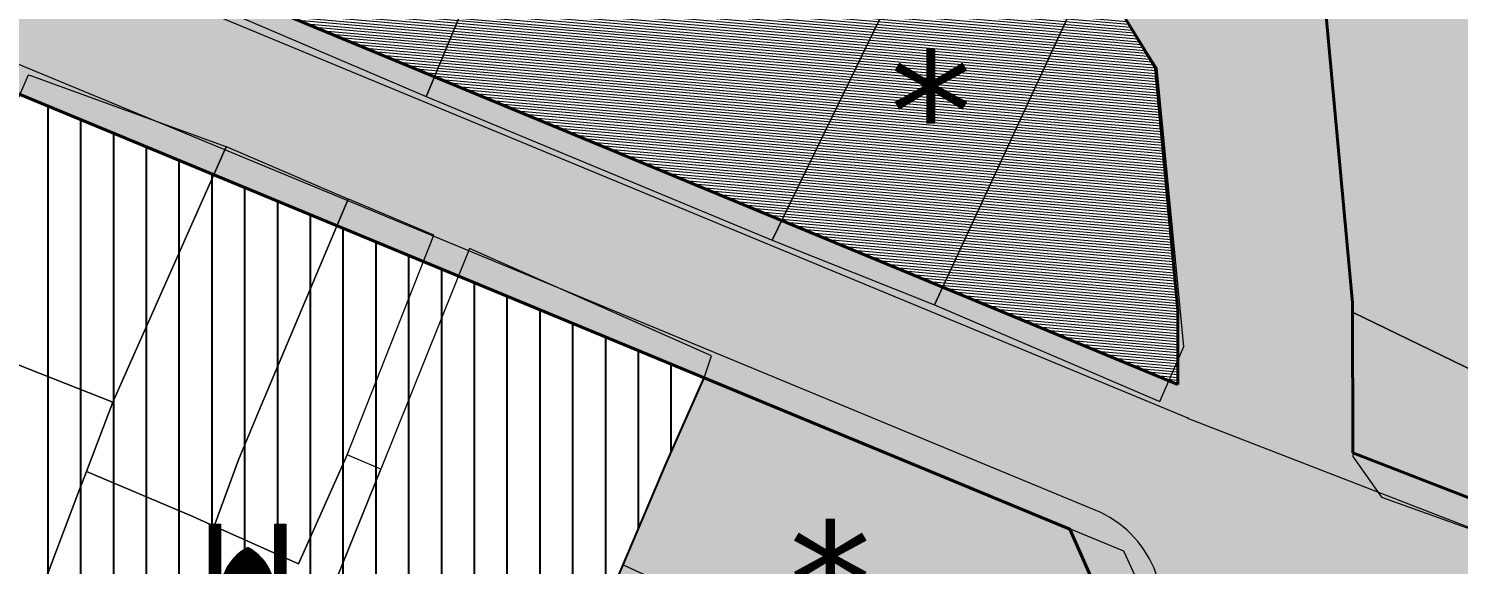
# Model space of a CAD drawing. Header units: inches. Extents: x 733725 to 1472938, y 4017711 to 8040520.
# Drawn here: x 736104.6 to 736170, y 4019159.4 to 4019183.9 of the extents above; entities that cross this region are included whole.
import ezdxf

# ---------------------------------------------------------------- set-up
doc = ezdxf.new("R2010")
doc.units = ezdxf.units.IN
doc.header["$MEASUREMENT"] = 0
for name, color, linetype, lineweight in [('H-MASKOONI-EGHAMATI', 40, 'Continuous', 18), ('H-MOJOOD-AMOOZESH', 151, 'Continuous', 25), ('H-MOJOOD-FARHANGI', 243, 'Continuous', 15), ('H-PYADERO', 9, 'Continuous', 15), ('H-SABZ PYADE', 63, 'Continuous', 13), ('H-SANGFARSH', 151, 'Continuous', 15), ('H-TEJARI EGHAMATI', 14, 'Continuous', 15), ('LABE ASPHALT', 7, 'Continuous', 15), ('SYMBOL', 7, 'Continuous', 13), ('TAFKIKE KARBARI', 7, 'Continuous', 40), ('TAFKIKE TAFSILI', 7, 'Continuous', 25), ('VAZE-MOJOOD-IN', 252, 'Continuous', 0)]:
    doc.layers.add(name, color=color, linetype=linetype, lineweight=lineweight)
doc.styles.add('verdana', font='verdana_0.ttf')

# ---------------------------------------------------------------- blocks, each defined once
blk = doc.blocks.new('*X9')
at = {"color": 0}
for p, q in [((734506.3466367106, 4018871.55), (734507.3366367109, 4018871.55)), ((734506.3466367106, 4018871.5), (734507.3366367109, 4018871.5)), ((734511.9566367107, 4018871.55), (734512.9466367108, 4018871.55)), ((734511.9566367107, 4018871.5), (734512.9466367108, 4018871.5)), ((734506.3466367106, 4018871.45), (734507.3366367109, 4018871.45)), ((734506.3466367106, 4018871.4), (734507.3366367109, 4018871.4)), ((734506.3466367106, 4018871.35), (734507.3366367109, 4018871.35)), ((734506.3466367106, 4018871.299999998), (734507.3366367109, 4018871.299999998)), ((734506.3466367106, 4018871.25), (734507.3366367109, 4018871.25)), ((734506.3466367106, 4018871.2), (734507.3366367109, 4018871.2)), ((734506.3466367106, 4018871.149999999), (734507.3366367109, 4018871.149999999)), ((734506.3466367106, 4018871.1), (734507.3366367109, 4018871.1)), ((734506.3466367106, 4018871.05), (734507.3366367109, 4018871.05)), ((734506.3466367106, 4018871), (734507.3366367109, 4018871)), ((734506.3466367106, 4018870.95), (734507.3366367109, 4018870.95)), ((734506.3466367106, 4018870.9), (734507.3366367109, 4018870.9)), ((734506.3466367106, 4018870.849999998), (734507.3366367109, 4018870.849999998)), ((734506.3466367106, 4018870.8), (734507.3366367109, 4018870.8)), ((734506.3466367106, 4018870.75), (734507.3366367109, 4018870.75)), ((734506.3466367106, 4018870.7), (734507.3366367109, 4018870.7)), ((734506.3466367106, 4018870.650000001), (734507.3366367109, 4018870.650000001)), ((734506.3466367106, 4018870.6), (734507.3366367109, 4018870.6)), ((734506.3466367106, 4018870.549999999), (734507.3366367109, 4018870.549999999)), ((734506.3466367106, 4018870.5), (734507.3366367109, 4018870.5)), ((734506.3466367106, 4018870.45), (734507.3366367109, 4018870.45)), ((734506.3466367106, 4018870.399999999), (734507.3366367109, 4018870.399999999)), ((734506.3466367106, 4018870.35), (734507.3366367109, 4018870.35)), ((734506.3466367106, 4018870.299999999), (734507.3366367109, 4018870.299999999)), ((734506.3466367106, 4018870.249999999), (734507.3366367109, 4018870.249999999)), ((734511.9566367107, 4018871.45), (734512.9466367108, 4018871.45)), ((734511.9566367107, 4018871.4), (734512.9466367108, 4018871.4)), ((734511.9566367107, 4018871.35), (734512.9466367108, 4018871.35)), ((734511.9566367107, 4018871.299999998), (734512.9466367108, 4018871.299999998)), ((734511.9566367107, 4018871.25), (734512.9466367108, 4018871.25)), ((734511.9566367107, 4018871.2), (734512.9466367108, 4018871.2)), ((734511.9566367107, 4018871.149999999), (734512.9466367108, 4018871.149999999)), ((734511.9566367107, 4018871.1), (734512.9466367108, 4018871.1)), ((734511.9566367107, 4018871.05), (734512.9466367108, 4018871.05)), ((734511.9566367107, 4018871), (734512.9466367108, 4018871)), ((734511.9566367107, 4018870.95), (734512.9466367108, 4018870.95)), ((734511.9566367107, 4018870.9), (734512.9466367108, 4018870.9)), ((734511.9566367107, 4018870.849999998), (734512.9466367108, 4018870.849999998)), ((734511.9566367107, 4018870.8), (734512.9466367108, 4018870.8)), ((734511.9566367107, 4018870.75), (734512.9466367108, 4018870.75)), ((734511.9566367107, 4018870.7), (734512.9466367108, 4018870.7)), ((734511.9566367107, 4018870.650000001), (734512.9466367108, 4018870.650000001)), ((734511.9566367107, 4018870.6), (734512.9466367108, 4018870.6)), ((734511.9566367107, 4018870.549999999), (734512.9466367108, 4018870.549999999)), ((734511.9566367107, 4018870.5), (734512.9466367108, 4018870.5)), ((734511.9566367107, 4018870.45), (734512.9466367108, 4018870.45)), ((734511.9566367107, 4018870.399999999), (734512.9466367108, 4018870.399999999)), ((734511.9566367107, 4018870.35), (734512.9466367108, 4018870.35)), ((734511.9566367107, 4018870.299999999), (734512.9466367108, 4018870.299999999)), ((734511.9566367107, 4018870.249999999), (734512.9466367108, 4018870.249999999)), ((734506.3466367106, 4018870.2), (734507.3366367109, 4018870.2)), ((734506.3466367106, 4018870.15), (734507.3366367109, 4018870.15)), ((734506.3466367106, 4018870.1), (734507.3366367109, 4018870.1)), ((734506.3466367106, 4018870.05), (734507.3366367109, 4018870.05)), ((734506.3466367106, 4018870), (734507.3366367109, 4018870)), ((734506.3466367106, 4018869.95), (734507.3366367109, 4018869.95)), ((734506.3466367106, 4018869.900000001), (734507.3366367109, 4018869.900000001)), ((734506.3466367106, 4018869.85), (734507.3366367109, 4018869.85)), ((734506.3466367106, 4018869.8), (734507.3366367109, 4018869.8)), ((734506.3466367106, 4018869.75), (734507.3366367109, 4018869.75)), ((734506.3466367106, 4018869.7), (734507.3366367109, 4018869.7)), ((734506.3466367106, 4018869.65), (734507.3366367109, 4018869.65)), ((734506.3466367106, 4018869.6), (734507.3366367109, 4018869.6)), ((734506.3466367106, 4018869.549999998), (734507.3366367109, 4018869.549999998)), ((734506.3466367106, 4018869.5), (734507.3366367109, 4018869.5)), ((734506.3466367106, 4018869.45), (734507.3366367109, 4018869.45)), ((734506.3466367106, 4018869.4), (734507.3366367109, 4018869.4)), ((734506.3466367106, 4018869.350000001), (734507.3366367109, 4018869.350000001)), ((734506.3466367106, 4018869.3), (734507.3366367109, 4018869.3)), ((734506.3466367106, 4018869.249999998), (734507.3366367109, 4018869.249999998)), ((734506.3466367106, 4018869.2), (734507.3366367109, 4018869.2)), ((734506.3466367106, 4018869.149999999), (734507.3366367109, 4018869.149999999)), ((734506.3466367106, 4018869.099999998), (734507.3366367109, 4018869.099999998)), ((734506.3466367106, 4018869.050000001), (734507.3366367109, 4018869.050000001)), ((734506.3466367106, 4018869), (734507.3366367109, 4018869)), ((734508.7954147729, 4018869), (734510.4980569832, 4018869)), ((734508.8544583695, 4018869.050000001), (734510.4390177409, 4018869.050000001)), ((734508.9157792043, 4018869.099999998), (734510.3777016365, 4018869.099999998)), ((734508.9795406733, 4018869.149999999), (734510.3139453254, 4018869.149999999)), ((734509.0459297056, 4018869.2), (734510.2475619436, 4018869.2)), ((734509.1151618145, 4018869.249999998), (734510.178336056, 4018869.249999998)), ((734509.1874876398, 4018869.3), (734510.1060171209, 4018869.3)), ((734509.2632015599, 4018869.350000001), (734510.030310882, 4018869.350000001)), ((734509.342653249, 4018869.4), (734509.9508678212, 4018869.4)), ((734509.4262634906, 4018869.45), (734509.867267359, 4018869.45)), ((734509.5145463673, 4018869.5), (734509.7789956828, 4018869.5)), ((734509.6081412691, 4018869.549999998), (734509.6854137715, 4018869.549999998)), ((734511.9566367107, 4018870.2), (734512.9466367108, 4018870.2)), ((734511.9566367107, 4018870.15), (734512.9466367108, 4018870.15)), ((734511.9566367107, 4018870.1), (734512.9466367108, 4018870.1)), ((734511.9566367107, 4018870.05), (734512.9466367108, 4018870.05)), ((734511.9566367107, 4018870), (734512.9466367108, 4018870)), ((734511.9566367107, 4018869.95), (734512.9466367108, 4018869.95)), ((734511.9566367107, 4018869.900000001), (734512.9466367108, 4018869.900000001)), ((734511.9566367107, 4018869.85), (734512.9466367108, 4018869.85)), ((734511.9566367107, 4018869.8), (734512.9466367108, 4018869.8)), ((734511.9566367107, 4018869.75), (734512.9466367108, 4018869.75)), ((734511.9566367107, 4018869.7), (734512.9466367108, 4018869.7)), ((734511.9566367107, 4018869.65), (734512.9466367108, 4018869.65)), ((734511.9566367107, 4018869.6), (734512.9466367108, 4018869.6)), ((734511.9566367107, 4018869.549999998), (734512.9466367108, 4018869.549999998)), ((734511.9566367107, 4018869.5), (734512.9466367108, 4018869.5)), ((734511.9566367107, 4018869.45), (734512.9466367108, 4018869.45)), ((734511.9566367107, 4018869.4), (734512.9466367108, 4018869.4)), ((734511.9566367107, 4018869.350000001), (734512.9466367108, 4018869.350000001)), ((734511.9566367107, 4018869.3), (734512.9466367108, 4018869.3)), ((734511.9566367107, 4018869.249999998), (734512.9466367108, 4018869.249999998)), ((734511.9566367107, 4018869.2), (734512.9466367108, 4018869.2)), ((734511.9566367107, 4018869.149999999), (734512.9466367108, 4018869.149999999)), ((734511.9566367107, 4018869.099999998), (734512.9466367108, 4018869.099999998)), ((734511.9566367107, 4018869.050000001), (734512.9466367108, 4018869.050000001)), ((734511.9566367107, 4018869), (734512.9466367108, 4018869)), ((734506.3466367106, 4018868.95), (734507.3366367109, 4018868.95)), ((734506.3466367106, 4018868.9), (734507.3366367109, 4018868.9)), ((734506.3466367106, 4018868.85), (734507.3366367109, 4018868.85)), ((734506.3466367106, 4018868.799999999), (734507.3366367109, 4018868.799999999)), ((734506.3466367106, 4018868.75), (734507.3366367109, 4018868.75)), ((734506.3466367106, 4018868.7), (734507.3366367109, 4018868.7)), ((734506.3466367106, 4018868.649999999), (734507.3366367109, 4018868.649999999)), ((734506.3466367106, 4018868.6), (734507.3366367109, 4018868.6)), ((734506.3466367106, 4018868.55), (734507.3366367109, 4018868.55)), ((734506.3466367106, 4018868.5), (734507.3366367109, 4018868.5)), ((734506.3466367106, 4018868.45), (734507.3366367109, 4018868.45)), ((734506.3466367106, 4018868.4), (734507.3366367109, 4018868.4)), ((734506.3466367106, 4018868.349999999), (734507.3366367109, 4018868.349999999)), ((734506.3466367106, 4018868.299999999), (734507.3366367109, 4018868.299999999)), ((734506.3466367106, 4018868.25), (734507.3366367109, 4018868.25)), ((734506.3466367106, 4018868.2), (734507.3366367109, 4018868.2)), ((734506.3466367106, 4018868.150000001), (734507.3366367109, 4018868.150000001)), ((734506.3466367106, 4018868.1), (734507.3366367109, 4018868.1)), ((734506.3466367106, 4018868.05), (734507.3366367109, 4018868.05)), ((734506.3466367106, 4018868), (734507.3366367109, 4018868)), ((734506.3466367106, 4018867.95), (734507.3366367109, 4018867.95)), ((734506.3466367106, 4018867.9), (734507.3366367109, 4018867.9)), ((734506.3466367106, 4018867.85), (734507.3366367109, 4018867.85)), ((734506.3466367106, 4018867.799999999), (734507.3366367109, 4018867.799999999)), ((734507.8345276441, 4018867.799999999), (734511.458892729, 4018867.799999999)), ((734507.8617260556, 4018867.85), (734511.4316954033, 4018867.85)), ((734507.889811109, 4018867.9), (734511.4036114878, 4018867.9)), ((734507.9188034143, 4018867.95), (734511.3746203755, 4018867.95)), ((734507.9487249248, 4018868), (734511.3447001169, 4018868)), ((734507.9795990451, 4018868.05), (734511.3138273099, 4018868.05)), ((734508.011450757, 4018868.1), (734511.2819769774, 4018868.1)), ((734508.0443067576, 4018868.150000001), (734511.2491224254, 4018868.150000001)), ((734508.0781956145, 4018868.2), (734511.215235092, 4018868.2)), ((734508.1131479398, 4018868.25), (734511.1802843694, 4018868.25)), ((734508.1491965884, 4018868.299999999), (734511.144237408, 4018868.299999999)), ((734508.1863768783, 4018868.349999999), (734511.1070588966, 4018868.349999999)), ((734508.2247268452, 4018868.4), (734511.0687108057, 4018868.4)), ((734508.2642875277, 4018868.45), (734511.0291521044, 4018868.45)), ((734508.3051032993, 4018868.5), (734510.9883384281, 4018868.5)), ((734508.347222244, 4018868.55), (734510.9462217006, 4018868.55)), ((734508.3906965919, 4018868.6), (734510.9027497044, 4018868.6)), ((734508.4355832253, 4018868.649999999), (734510.8578655677, 4018868.649999999)), ((734508.4819442645, 4018868.7), (734510.8115071841, 4018868.7)), ((734508.5298477585, 4018868.75), (734510.7636065201, 4018868.75)), ((734508.5793684939, 4018868.799999999), (734510.714088806, 4018868.799999999)), ((734508.6305889551, 4018868.85), (734510.6628715781, 4018868.85)), ((734508.683600473, 4018868.9), (734510.6098635287, 4018868.9)), ((734508.7385045977, 4018868.95), (734510.5549631341, 4018868.95)), ((734511.9566367107, 4018868.95), (734512.9466367108, 4018868.95)), ((734511.9566367107, 4018868.9), (734512.9466367108, 4018868.9)), ((734511.9566367107, 4018868.85), (734512.9466367108, 4018868.85)), ((734511.9566367107, 4018868.799999999), (734512.9466367108, 4018868.799999999)), ((734511.9566367107, 4018868.75), (734512.9466367108, 4018868.75)), ((734511.9566367107, 4018868.7), (734512.9466367108, 4018868.7)), ((734511.9566367107, 4018868.649999999), (734512.9466367108, 4018868.649999999)), ((734511.9566367107, 4018868.6), (734512.9466367108, 4018868.6)), ((734511.9566367107, 4018868.55), (734512.9466367108, 4018868.55)), ((734511.9566367107, 4018868.5), (734512.9466367108, 4018868.5)), ((734511.9566367107, 4018868.45), (734512.9466367108, 4018868.45)), ((734511.9566367107, 4018868.4), (734512.9466367108, 4018868.4)), ((734511.9566367107, 4018868.349999999), (734512.9466367108, 4018868.349999999)), ((734511.9566367107, 4018868.299999999), (734512.9466367108, 4018868.299999999)), ((734511.9566367107, 4018868.25), (734512.9466367108, 4018868.25)), ((734511.9566367107, 4018868.2), (734512.9466367108, 4018868.2)), ((734511.9566367107, 4018868.150000001), (734512.9466367108, 4018868.150000001)), ((734511.9566367107, 4018868.1), (734512.9466367108, 4018868.1)), ((734511.9566367107, 4018868.05), (734512.9466367108, 4018868.05)), ((734511.9566367107, 4018868), (734512.9466367108, 4018868)), ((734511.9566367107, 4018867.95), (734512.9466367108, 4018867.95)), ((734511.9566367107, 4018867.9), (734512.9466367108, 4018867.9)), ((734511.9566367107, 4018867.85), (734512.9466367108, 4018867.85)), ((734511.9566367107, 4018867.799999999), (734512.9466367108, 4018867.799999999)), ((734506.3466367106, 4018867.75), (734507.3366367109, 4018867.75)), ((734506.3466367106, 4018867.7), (734507.3366367109, 4018867.7)), ((734506.3466367106, 4018867.65), (734507.3366367109, 4018867.65)), ((734506.3466367106, 4018867.6), (734507.3366367109, 4018867.6)), ((734506.3466367106, 4018867.55), (734507.3366367109, 4018867.55)), ((734506.3466367106, 4018867.499999998), (734507.3366367109, 4018867.499999998)), ((734506.3466367106, 4018867.45), (734507.3366367109, 4018867.45)), ((734506.3466367106, 4018867.4), (734507.3366367109, 4018867.4)), ((734506.3466367106, 4018867.35), (734507.3366367109, 4018867.35)), ((734506.3466367106, 4018867.300000001), (734507.3366367109, 4018867.300000001)), ((734506.3466367106, 4018867.25), (734507.3366367109, 4018867.25)), ((734506.3466367106, 4018867.2), (734507.3366367109, 4018867.2)), ((734506.3466367106, 4018867.15), (734507.3366367109, 4018867.15)), ((734506.3466367106, 4018867.1), (734507.3366367109, 4018867.1)), ((734506.3466367106, 4018867.049999998), (734507.3366367109, 4018867.049999998)), ((734506.3466367106, 4018867), (734507.3366367109, 4018867)), ((734506.3466367106, 4018866.95), (734507.3366367109, 4018866.95)), ((734506.3466367106, 4018866.899999999), (734507.3366367109, 4018866.899999999)), ((734506.3466367106, 4018866.85), (734507.3366367109, 4018866.85)), ((734506.3466367106, 4018866.8), (734507.3366367109, 4018866.8)), ((734506.3466367106, 4018866.749999999), (734507.3366367109, 4018866.749999999)), ((734506.3466367106, 4018866.7), (734507.3366367109, 4018866.7)), ((734506.3466367106, 4018866.649999999), (734507.3366367109, 4018866.649999999)), ((734506.3466367106, 4018866.599999999), (734507.3366367109, 4018866.599999999)), ((734506.3466367106, 4018866.55), (734507.3366367109, 4018866.55)), ((734507.4014226352, 4018866.55), (734511.8919823722, 4018866.55)), ((734507.410608211, 4018866.599999999), (734511.8827970892, 4018866.599999999)), ((734507.420420572, 4018866.649999999), (734511.8729850416, 4018866.649999999)), ((734507.4308642055, 4018866.7), (734511.862541744, 4018866.7)), ((734507.4419439331, 4018866.749999999), (734511.8514623746, 4018866.749999999)), ((734507.4536649248, 4018866.8), (734511.8397417634, 4018866.8)), ((734507.4660327112, 4018866.85), (734511.8273743814, 4018866.85)), ((734507.4790531971, 4018866.899999999), (734511.8143543238, 4018866.899999999)), ((734507.4927326762, 4018866.95), (734511.8006752975, 4018866.95)), ((734507.507077849, 4018867), (734511.7863306028, 4018867)), ((734507.5220958404, 4018867.049999998), (734511.7713131158, 4018867.049999998)), ((734507.5377942174, 4018867.1), (734511.75561527, 4018867.1)), ((734507.5541810131, 4018867.15), (734511.7392290331, 4018867.15)), ((734507.5712647471, 4018867.2), (734511.722145887, 4018867.2)), ((734507.5890544526, 4018867.25), (734511.7043567984, 4018867.25)), ((734507.6075597029, 4018867.300000001), (734511.6858521961, 4018867.300000001)), ((734507.6267906406, 4018867.35), (734511.6666219386, 4018867.35)), ((734507.6467580098, 4018867.4), (734511.6466552824, 4018867.4)), ((734507.6674731924, 4018867.45), (734511.625940847, 4018867.45)), ((734507.688948246, 4018867.499999998), (734511.6044665772, 4018867.499999998)), ((734507.7111959447, 4018867.55), (734511.582219699, 4018867.55)), ((734507.7342298276, 4018867.6), (734511.5591866764, 4018867.6)), ((734507.7580642463, 4018867.65), (734511.5353531586, 4018867.65)), ((734507.7827144219, 4018867.7), (734511.5107039267, 4018867.7)), ((734507.8081965053, 4018867.75), (734511.4852228321, 4018867.75)), ((734511.9566367107, 4018867.75), (734512.9466367108, 4018867.75)), ((734511.9566367107, 4018867.7), (734512.9466367108, 4018867.7)), ((734511.9566367107, 4018867.65), (734512.9466367108, 4018867.65)), ((734511.9566367107, 4018867.6), (734512.9466367108, 4018867.6)), ((734511.9566367107, 4018867.55), (734512.9466367108, 4018867.55)), ((734511.9566367107, 4018867.499999998), (734512.9466367108, 4018867.499999998)), ((734511.9566367107, 4018867.45), (734512.9466367108, 4018867.45)), ((734511.9566367107, 4018867.4), (734512.9466367108, 4018867.4)), ((734511.9566367107, 4018867.35), (734512.9466367108, 4018867.35)), ((734511.9566367107, 4018867.300000001), (734512.9466367108, 4018867.300000001)), ((734511.9566367107, 4018867.25), (734512.9466367108, 4018867.25)), ((734511.9566367107, 4018867.2), (734512.9466367108, 4018867.2)), ((734511.9566367107, 4018867.15), (734512.9466367108, 4018867.15)), ((734511.9566367107, 4018867.1), (734512.9466367108, 4018867.1)), ((734511.9566367107, 4018867.049999998), (734512.9466367108, 4018867.049999998)), ((734511.9566367107, 4018867), (734512.9466367108, 4018867)), ((734511.9566367107, 4018866.95), (734512.9466367108, 4018866.95)), ((734511.9566367107, 4018866.899999999), (734512.9466367108, 4018866.899999999)), ((734511.9566367107, 4018866.85), (734512.9466367108, 4018866.85)), ((734511.9566367107, 4018866.8), (734512.9466367108, 4018866.8)), ((734511.9566367107, 4018866.749999999), (734512.9466367108, 4018866.749999999)), ((734511.9566367107, 4018866.7), (734512.9466367108, 4018866.7)), ((734511.9566367107, 4018866.649999999), (734512.9466367108, 4018866.649999999)), ((734511.9566367107, 4018866.599999999), (734512.9466367108, 4018866.599999999)), ((734511.9566367107, 4018866.55), (734512.9466367108, 4018866.55)), ((734506.3466367106, 4018866.5), (734507.3366367109, 4018866.5)), ((734506.3466367106, 4018866.45), (734507.3366367109, 4018866.45)), ((734506.3466367106, 4018866.4), (734507.3366367109, 4018866.4)), ((734506.3466367106, 4018866.35), (734507.3366367109, 4018866.35)), ((734506.3466367106, 4018866.3), (734507.3366367109, 4018866.3)), ((734506.3466367106, 4018866.25), (734507.3366367109, 4018866.25)), ((734506.3466367106, 4018866.2), (734507.3366367109, 4018866.2)), ((734506.3466367106, 4018866.15), (734507.3366367109, 4018866.15)), ((734506.3466367106, 4018866.1), (734507.3366367109, 4018866.1)), ((734506.3466367106, 4018866.049999997), (734507.3366367109, 4018866.049999997)), ((734506.3466367106, 4018866), (734507.3366367109, 4018866)), ((734506.3466367106, 4018865.95), (734507.3366367109, 4018865.95)), ((734506.3466367106, 4018865.899999998), (734507.3366367109, 4018865.899999998)), ((734506.3466367106, 4018865.85), (734507.3366367109, 4018865.85)), ((734506.3466367106, 4018865.799999999), (734512.9466367108, 4018865.799999999)), ((734506.3466367106, 4018865.749999998), (734512.9466367108, 4018865.749999998)), ((734506.3466367106, 4018865.7), (734512.9466367108, 4018865.7)), ((734506.3466367106, 4018865.65), (734512.9466367108, 4018865.65)), ((734506.3466367106, 4018865.6), (734512.9466367108, 4018865.6)), ((734506.3466367106, 4018865.55), (734512.9466367108, 4018865.55)), ((734506.3466367106, 4018865.5), (734512.9466367108, 4018865.5)), ((734506.3466367106, 4018865.449999998), (734512.9466367108, 4018865.449999998)), ((734506.3466367106, 4018865.400000001), (734512.9466367108, 4018865.400000001)), ((734506.3466367106, 4018865.35), (734512.9466367108, 4018865.35)), ((734506.3466367106, 4018865.299999998), (734512.9466367108, 4018865.299999998)), ((734507.3368471948, 4018865.85), (734511.956555793, 4018865.85)), ((734507.3375612955, 4018865.899999998), (734511.9558417142, 4018865.899999998)), ((734507.3388700824, 4018865.95), (734511.9545329676, 4018865.95)), ((734507.3407741112, 4018866), (734511.9526289974, 4018866)), ((734507.3432741917, 4018866.049999997), (734511.9501289945, 4018866.049999997)), ((734507.3463713882, 4018866.1), (734511.9470318933, 4018866.1)), ((734507.3500670246, 4018866.15), (734511.9433363712, 4018866.15)), ((734507.3543626845, 4018866.2), (734511.9390408448, 4018866.2)), ((734507.3592602162, 4018866.25), (734511.9341434654, 4018866.25)), ((734507.3647617358, 4018866.3), (734511.9286421173, 4018866.3)), ((734507.3708696323, 4018866.35), (734511.9225344118, 4018866.35)), ((734507.3775865731, 4018866.4), (734511.9158176816, 4018866.4)), ((734507.3849155095, 4018866.45), (734511.9084889756, 4018866.45)), ((734507.3928596836, 4018866.5), (734511.9005450524, 4018866.5)), ((734511.9566367107, 4018866.5), (734512.9466367108, 4018866.5)), ((734511.9566367107, 4018866.45), (734512.9466367108, 4018866.45)), ((734511.9566367107, 4018866.4), (734512.9466367108, 4018866.4)), ((734511.9566367107, 4018866.35), (734512.9466367108, 4018866.35)), ((734511.9566367107, 4018866.3), (734512.9466367108, 4018866.3)), ((734511.9566367107, 4018866.25), (734512.9466367108, 4018866.25)), ((734511.9566367107, 4018866.2), (734512.9466367108, 4018866.2)), ((734511.9566367107, 4018866.15), (734512.9466367108, 4018866.15)), ((734511.9566367107, 4018866.1), (734512.9466367108, 4018866.1)), ((734511.9566367107, 4018866.049999997), (734512.9466367108, 4018866.049999997)), ((734511.9566367107, 4018866), (734512.9466367108, 4018866)), ((734511.9566367107, 4018865.95), (734512.9466367108, 4018865.95)), ((734511.9566367107, 4018865.899999998), (734512.9466367108, 4018865.899999998)), ((734511.9566367107, 4018865.85), (734512.9466367108, 4018865.85)), ((734506.3466367106, 4018865.25), (734512.9466367108, 4018865.25)), ((734506.3466367106, 4018865.2), (734512.9466367108, 4018865.2)), ((734506.3466367106, 4018865.15), (734512.9466367108, 4018865.15)), ((734506.3466367106, 4018865.1), (734512.9466367108, 4018865.1)), ((734506.3466367106, 4018865.05), (734512.9466367108, 4018865.05)), ((734506.3466367106, 4018865), (734512.9466367108, 4018865))]:
    blk.add_line(p, q, dxfattribs=at)
blk = doc.blocks.new('HOZE ELMIYE')
at = {"layer": 'SYMBOL', "lineweight": 5}
for p, q in [((-1.748895228651208, 3.580572492623314), (-1.224803860440315, 3.580572492623314)), ((-1.748895228651208, 0.08663004005118599), (-1.748895228651208, 3.580572492623314)), ((-1.224803860440315, 0.08663004005118599), (-1.224803860440315, 3.580572492623314)), ((1.22095585652271, 3.580572492623314), (1.745047224191813, 3.580572492623314)), ((1.22095585652271, 3.580572492623314), (1.22095585652271, 0.08663004005118599)), ((1.745047224191813, 3.580572492623314), (1.745047224191813, 0.08663004005118599)), ((1.745047224191813, 0.08663004005118599), (-1.748895228651208, 0.08663004005118599))]:
    blk.add_line(p, q, dxfattribs=at)
for centre, major_axis, start_param, end_param in [((1.002156234092109, 0.523372845268229), (1.574698584640086, 1.574698584640086), 1.253143357095862, 2.356194490155312), ((-1.006004238551506, 0.523372845268229), (-1.574698584640086, 1.574698584640086), 3.926990817024272, 5.030041950083722)]:
    blk.add_ellipse(centre, major_axis=major_axis, ratio=0.9999999999259342, start_param=start_param, end_param=end_param, dxfattribs=at)
at = {"layer": 'SYMBOL', "lineweight": 5, "xscale": 0.5293852200866864, "yscale": 0.5293852200866864, "zscale": 0.5293852200866864}
blk.add_blockref('*X9', (-388838.5529043663, -2127527.646111379), dxfattribs=at)

msp = doc.modelspace()

# ---------------------------------------------------------------- hatches: boundary and pattern name
at = {"layer": 'H-MASKOONI-EGHAMATI'}
h = msp.add_hatch(color=256, dxfattribs=at)
h.dxf.hatch_style = 1
h.paths.add_polyline_path([(736147.1053997874, 4019135.457899706), (736150.254497001, 4019143.174091717), (736152.6833997918, 4019150.089099704), (736154.6559966207, 4019155.527842602), (736152.2341500474, 4019161.017347057), (736135.5039998009, 4019167.930999721), (736133.7699997942, 4019164.006199711), (736131.7957997913, 4019159.374899712), (736129.2253997922, 4019153.345199711), (736126.1589997918, 4019146.212099711), (736119.4993610806, 4019132.245791399, 0.0263328545047299), (736123.1642545224, 4019130.396405637), (736137.929759019, 4019123.896447511), (736142.6047121221, 4019125.669809703)])
at = {"layer": 'H-MOJOOD-AMOOZESH'}
h = msp.add_hatch(dxfattribs=at)
h.set_pattern_fill('_USER,_I', color=256, scale=1.5, angle=89.99999998315808, style=2, pattern_type=0)
h.set_pattern_definition([(89.99999998315808, (-0.001181629486382008, 0.0002160938456654549), (-1.499999999999999, 4.409218545831095e-10), [])])
h.paths.add_polyline_path([(736129.2253997922, 4019153.345199711), (736131.7957997913, 4019159.374899712), (736133.7699997942, 4019164.006199711), (736135.5039997925, 4019167.9309997), (736104.2084368384, 4019180.878460688), (736100.8399997987, 4019173.169999719), (736100.4179997956, 4019172.21399972), (736099.7939997944, 4019170.212999718), (736101.3784997975, 4019169.593899719), (736098.522999791, 4019162.05309972), (736098.2456997959, 4019161.325499723), (736096.5099997963, 4019156.897099721), (736095.9681997937, 4019157.124699722), (736094.663799793, 4019153.649499721), (736094.5949411085, 4019153.466043552, -0.1081137216268658), (736108.0364272175, 4019142.219707644, 0.0983437209118197), (736119.4993610806, 4019132.245791399), (736126.1589997918, 4019146.212099711)])
at = {"layer": 'H-MOJOOD-FARHANGI'}
h = msp.add_hatch(dxfattribs=at)
h.set_pattern_fill('ANSI31', color=256, angle=-50.00000001684192)
h.set_pattern_definition([(354.999999983158, (-0.001181629486382008, 0.0002160938456654549), (0.01089446788006089, 0.1245243372582658), [])])
h.paths.add_polyline_path([(736157.1605222705, 4019170.977316593), (736156.1419582092, 4019182.055453144), (736148.8665850242, 4019194.095748383), (736144.4599998016, 4019186.734999705), (736127.0779998065, 4019196.067999713), (736118.7090933546, 4019199.23096436), (736111.6857920429, 4019202.283615647), (736104.9846051633, 4019189.214961518), (736157.1652920838, 4019167.627000011)])
at = {"layer": 'H-PYADERO'}
h = msp.add_hatch(color=256, dxfattribs=at)
edge = h.paths.add_edge_path()
edge.add_line((736104.9846051633, 4019189.214961518), (736083.8999998148, 4019197.909999724))
edge.add_line((736083.8999998155, 4019197.909999724), (736019.4399998134, 4019218.879999744))
edge.add_line((736019.4399998118, 4019218.879999743), (736019.4393759188, 4019218.878496436))
edge.add_line((736019.4393759188, 4019218.878496436), (736019.3638187979, 4019218.646257228))
edge.add_arc((736020.3147572787, 4019218.336877196), 0.9999999993720312, 161.9781276421469, 251.9781274797523)
edge.add_line((736020.0053772433, 4019217.385938715), (736079.850462103, 4019197.915831184))
edge.add_arc((736047.2108683693, 4019097.591821489), 105.4999999997342, 67.5243596656262, 71.97812747396199, ccw=False)
edge.add_line((736087.5425271462, 4019195.078268241), (736101.3652206435, 4019189.359605021))
edge.add_line((736101.365220644, 4019189.359605022), (736157.6065297113, 4019166.091701))
edge.add_line((736157.6065297108, 4019166.091701), (736157.6078858138, 4019166.090384252))
edge.add_line((736157.6078858138, 4019166.090384253), (736193.1079693725, 4019152.331918991))
edge.add_line((736193.107969373, 4019152.331918991), (736193.1106306574, 4019152.330760443))
edge.add_line((736193.110630658, 4019152.330760443), (736193.6143389477, 4019153.47626414))
edge.add_line((736193.6143389475, 4019153.47626414), (736165.0459438141, 4019164.548273913))
edge.add_line((736165.0459438139, 4019164.548273913), (736165.0459281733, 4019164.548280722))
edge.add_line((736165.0459281737, 4019164.548280722), (736157.4328982384, 4019167.516287184))
edge.add_line((736157.4328982383, 4019167.516287184), (736104.9846051632, 4019189.214961517))
h = msp.add_hatch(color=256, dxfattribs=at)
edge = h.paths.add_edge_path()
edge.add_line((736153.3903294574, 4019161.883899158), (736085.4399287793, 4019189.996036438))
edge.add_arc((736047.210868333, 4019097.591821515), 99.99999999279085, 67.52435966801936, 71.9781274364688)
edge.add_line((736078.1488719289, 4019192.685669537), (736017.721968974, 4019212.345066862))
edge.add_arc((736017.4125889386, 4019211.394128381), 1.000000000488544, 71.97812744551828, 152.9435362382185)
edge.add_arc((736017.4125889386, 4019211.394128383), 1.000000000566765, 152.9435363009096, 161.8721294587344)
edge.add_line((736016.4622244416, 4019211.705267136), (736016.3838656209, 4019211.465916841))
edge.add_line((736016.3838656209, 4019211.465916841), (736081.4137471187, 4019190.308978249))
edge.add_line((736081.4137471248, 4019190.308978243), (736135.5039997919, 4019167.930999701))
edge.add_line((736135.5039997897, 4019167.930999699), (736152.2341500473, 4019161.017347057))
edge.add_line((736152.2341500488, 4019161.017347058), (736154.6559966204, 4019155.527842602))
edge.add_line((736154.6559966207, 4019155.527842602), (736152.6833997841, 4019150.089099695))
edge.add_line((736152.6833997844, 4019150.089099694), (736150.2544970019, 4019143.174091721))
edge.add_line((736150.2544970014, 4019143.174091721), (736147.1053997857, 4019135.457899705))
edge.add_line((736147.105399786, 4019135.457899705), (736142.6047121221, 4019125.669809703))
edge.add_line((736142.6047121221, 4019125.669809703), (736137.929759019, 4019123.89644751))
edge.add_line((736137.929759019, 4019123.896447511), (736123.1642545223, 4019130.396405637))
edge.add_arc((736138.8774119383, 4019166.090896583), 38.9999999981808, 217.7401810126354, 246.24031072379069, ccw=False)
edge.add_arc((736075.6138535361, 4019117.124355169), 40.99999999944698, 37.74018101401072, 75.58370970675527)
edge.add_line((736085.8214293597, 4019156.83336417), (736040.454877809, 4019168.49526475))
edge.add_line((736040.4548778082, 4019168.495264748), (736003.931379101, 4019177.232075093))
edge.add_line((736003.9313791008, 4019177.232075094), (736002.4412801974, 4019179.835842614))
edge.add_line((736002.4412801974, 4019179.835842614), (736001.9288754788, 4019178.158089229))
edge.add_arc((736004.7980458946, 4019177.281812374), 3.000000000477403, 163.0167403448076, 256.5479547746847)
edge.add_line((736004.1001515775, 4019174.364117476), (736039.7926141137, 4019165.826099845))
edge.add_line((736039.792614114, 4019165.826099844), (736085.1367748851, 4019154.169955029))
edge.add_arc((736075.6138535333, 4019117.124355164), 38.25000000415006, 37.74018100471989, 75.58370969903967, ccw=False)
edge.add_arc((736138.8774119434, 4019166.090896572), 41.7499999956374, 217.7401810060136, 246.2403107174434)
edge.add_line((736122.0562754762, 4019127.879486396), (736135.2828474011, 4019122.056985473))
edge.add_arc((736138.1031577061, 4019128.463688975), 7.000000000006567, 246.2403107146865, 331.0718788740186)
edge.add_arc((736138.1031577084, 4019128.463688977), 6.999999999791952, 331.0718788556049, 338.6992685494525)
edge.add_line((736144.6249638386, 4019125.920847105), (736156.137309387, 4019155.447372791))
edge.add_arc((736151.4788764352, 4019157.263688412), 5.000000000276527, 338.6992685693695, 427.5243596603848)
at = {"layer": 'H-SABZ PYADE'}
msp.add_hatch(color=256, dxfattribs=at).paths.add_polyline_path([(736147.7056440837, 4019211.485860118), (736144.8171630078, 4019221.949736286), (736136.3778154706, 4019222.457423267), (736140.2877571904, 4019208.293180913), (736156.1419582092, 4019182.055453144), (736157.1605222705, 4019170.977316593), (736157.1652920838, 4019167.627000011), (736165.1697516548, 4019164.50029076), (736165.1599997934, 4019171.349999703), (736163.9399997974, 4019184.618999701)])
at = {"layer": 'H-SANGFARSH'}
h = msp.add_hatch(color=256, dxfattribs=at)
edge = h.paths.add_edge_path()
edge.add_line((736017.7219689735, 4019212.345066862), (736078.1488719297, 4019192.685669537))
edge.add_arc((736047.2108683279, 4019097.59182151), 99.99999999729728, 67.52435966735612, 71.97812743541652, ccw=False)
edge.add_line((736085.4399287766, 4019189.996036439), (736153.3903294585, 4019161.883899159))
edge.add_line((736153.3903294583, 4019161.883899159), (736167.7183436137, 4019156.273344379))
edge.add_line((736167.7183436151, 4019156.27334438), (736190.8945721161, 4019147.291130742))
edge.add_line((736190.894572116, 4019147.291130742), (736193.1079693714, 4019152.331918991))
edge.add_line((736193.1079693711, 4019152.331918992), (736157.6078858137, 4019166.090384252))
edge.add_line((736157.6078858138, 4019166.090384253), (736157.6065297108, 4019166.091701))
edge.add_line((736157.6065297108, 4019166.091701), (736101.3652206436, 4019189.359605022))
edge.add_line((736101.365220644, 4019189.359605022), (736087.5425271462, 4019195.078268243))
edge.add_arc((736047.2108683689, 4019097.591821489), 105.5000000002028, 67.52435966566438, 71.97812747318048)
edge.add_line((736079.8504621042, 4019197.915831182), (736020.0053772435, 4019217.385938714))
edge.add_arc((736020.3147572787, 4019218.336877196), 0.9999999994588484, 161.978127587277, 251.9781274543809, ccw=False)
edge.add_line((736019.3638187991, 4019218.646257229), (736019.4393759189, 4019218.878496436))
edge.add_line((736019.4393759188, 4019218.878496436), (736016.522030245, 4019211.848996729))
edge.add_arc((736017.4125889386, 4019211.394128381), 1.000000000368346, 71.97812748991822, 152.9435362351845, ccw=False)
h = msp.add_hatch(color=256, dxfattribs=at)
edge = h.paths.add_edge_path()
edge.add_line((736083.8426478934, 4019069.364312852), (736074.6253264267, 4019072.774181179))
edge.add_arc((736077.0540499021, 4019079.339339384), 6.999999997909295, 174.6747076465289, 249.6984822139813, ccw=False)
edge.add_line((736070.084263124, 4019079.989010265), (736067.7304032322, 4019061.884964277))
edge.add_arc((736074.1480679163, 4019059.089686116), 6.999999999913587, 69.69848219918123, 156.4639840300925, ccw=False)
edge.add_line((736076.5767913936, 4019065.654844321), (736081.638256823, 4019063.782399591))
edge.add_line((736081.6382568232, 4019063.782399591), (736092.0958169957, 4019059.913715688))
edge.add_line((736092.0958169946, 4019059.913715688), (736086.2181445328, 4019046.061669832))
edge.add_line((736086.2181445337, 4019046.061669831), (736091.6671475332, 4019043.542823868))
edge.add_line((736091.6671475344, 4019043.542823869), (736097.7293071161, 4019057.829654761))
edge.add_line((736097.729307116, 4019057.829654761), (736164.6098880846, 4019033.087762503))
edge.add_line((736164.6098880842, 4019033.087762503), (736165.0759439754, 4019032.915349158))
edge.add_arc((736162.6472204737, 4019026.350190957), 7.000000002241273, 7.522589694693124, 69.69848198631013, ccw=False)
edge.add_line((736169.5869737337, 4019027.266610472), (736170.4219387984, 4019020.943314889))
edge.add_line((736170.4219387984, 4019020.943314889), (736175.8746075534, 4019021.663317275))
edge.add_line((736175.8746075542, 4019021.663317276), (736174.0808378817, 4019035.247760889))
edge.add_line((736174.0808378817, 4019035.247760889), (736174.5653562015, 4019045.121057624))
edge.add_line((736174.5653562015, 4019045.121057624), (736174.5653719773, 4019045.121379083))
edge.add_arc((736141.8547197129, 4019046.726286657), 32.74999999702151, 357.1911061148049, 402.5701679003639)
edge.add_line((736165.9734380604, 4019068.881419813), (736156.4896873323, 4019079.205704988))
edge.add_arc((736186.1317762951, 4019106.434532763), 40.24999999975459, 158.6993392629638, 222.5701678996313, ccw=False)
edge.add_line((736148.6313729966, 4019121.055827245), (736161.253056081, 4019153.427549264))
edge.add_arc((736165.9114890317, 4019151.611233645), 4.999999999274509, 68.81558782792808, 158.699268587802, ccw=False)
edge.add_line((736167.7183435801, 4019156.273344393), (736153.3903294583, 4019161.883899159))
edge.add_arc((736151.4788764361, 4019157.263688413), 4.999999999987486, -21.300731432084376, 67.52435967024638, ccw=False)
edge.add_line((736156.1373093869, 4019155.447372791), (736144.6249638395, 4019125.920847106))
edge.add_arc((736138.1031383532, 4019128.463639334), 6.999999999585778, 331.0715657617233, 338.69970468096676, ccw=False)
edge.add_arc((736182.9478458269, 4019107.44314575), 42.54490281199131, 155.5127384145379, 179.0317269114641)
edge.add_arc((736133.4090843499, 4019108.131663865), 7.000000000026863, -1.8437011398107757, 0.2491352913725109, ccw=False)
edge.add_arc((736186.1317762933, 4019106.434532758), 45.74999999947133, 178.1562989080688, 222.5702715775016)
edge.add_line((736152.4392715516, 4019075.484934632), (736161.9229662791, 4019065.160710416))
edge.add_arc((736141.8546759239, 4019046.726334317), 27.24999999871198, -3.046365492012683, 42.570031793854525, ccw=False)
edge.add_arc((736168.0671236371, 4019045.32187221), 1.000000003732944, 267.1905438579777, 357.49460027603624, ccw=False)
edge.add_line((736168.0181090231, 4019044.323074145), (736167.7686741211, 4019044.335314813))
edge.add_line((736167.7686741208, 4019044.335314813), (736161.9277344837, 4019040.477410684))
edge.add_line((736161.9277344835, 4019040.477410684), (736083.8426478931, 4019069.364312851))
at = {"layer": 'H-TEJARI EGHAMATI'}
msp.add_hatch(color=256, dxfattribs=at).paths.add_polyline_path([(736199.0214275136, 4019151.380684843), (736204.0895178136, 4019194.807013678), (736187.3311493862, 4019201.376419143), (736187.6366964346, 4019219.373825653), (736144.8171630078, 4019221.949736286), (736147.7056440837, 4019211.485860118), (736163.9399997974, 4019184.618999701), (736165.1599997934, 4019171.349999703), (736165.1697516548, 4019164.50029076)])

# ---------------------------------------------------------------- linework, layer by layer
at = {"layer": 'LABE ASPHALT'}
for points in [[(736157.6654149559, 4019166.067339257), (736087.5425271466, 4019195.078268241, 0.0194356747842366), (736079.8504621042, 4019197.915831182), (736019.2468002113, 4019217.632735531, -0.4400633932961048), (736017.4140813216, 4019221.659287574), (736017.7799998205, 4019222.519999744)], [(736002.4412801969, 4019179.835842611), (736001.9288754789, 4019178.158089229, 0.4323775974501932), (736004.1001048381, 4019174.364128655), (736004.1001048381, 4019174.364128655), (736039.792614114, 4019165.826099844), (736085.1367748869, 4019154.169955027, -0.1666408351956104), (736105.8617423954, 4019140.536482785, 0.1250047046897066), (736122.0569406035, 4019127.879193606), (736135.2828474022, 4019122.056985471, 0.426840234329104), (736144.6249638386, 4019125.920847105), (736144.6249638386, 4019125.920847105), (736156.1373093869, 4019155.447372791, 0.4082201598891615), (736153.3903294583, 4019161.883899159), (736153.3903294583, 4019161.883899159), (736085.4399287766, 4019189.996036439), (736085.4399287766, 4019189.996036439, 0.0194356746089185), (736078.1488719294, 4019192.685669537), (736016.5865000524, 4019212.714482364), (736016.5865000524, 4019212.714482364, 0.3888277485717704), (736012.8975009494, 4019211.035403524), (736012.8975009485, 4019211.035403523), (736012.2880754364, 4019209.601915033)], [(736157.6078858138, 4019166.090384253), (736192.1335784388, 4019152.709555392), (736192.1335784388, 4019152.709555392, -0.4271641348653183), (736192.6878269291, 4019151.375087101), (736191.2793014036, 4019148.16731276), (736191.2793014036, 4019148.16731276, -0.4013805077920943), (736190.0023110798, 4019147.636936757), (736167.7183436141, 4019156.273344379), (736167.7183436151, 4019156.27334438, 0.413619071028249), (736161.2530560805, 4019153.427549266), (736148.6313910335, 4019121.055873511), (736148.6313910377, 4019121.055873519, 0.2861358593762924), (736156.4896873278, 4019079.205704994)]]:
    msp.add_lwpolyline(points, format="xyb", dxfattribs=at)
at = {"layer": 'TAFKIKE KARBARI'}
for points in [[(736157.1652920838, 4019167.627000011), (736104.9846051633, 4019189.214961518), (736122.4596056696, 4019223.294706137), (736136.3778154706, 4019222.457423267), (736140.2877571904, 4019208.293180913), (736156.1419582092, 4019182.055453144), (736157.1605222705, 4019170.977316593)], [(736165.1697516548, 4019164.50029076), (736199.0214275136, 4019151.380684843), (736204.0895178136, 4019194.807013678), (736187.3311493862, 4019201.376419143), (736187.6366964346, 4019219.373825653), (736144.8171630078, 4019221.949736286), (736147.7056440837, 4019211.485860118), (736163.9399997974, 4019184.618999701), (736165.1599997934, 4019171.349999703)]]:
    msp.add_lwpolyline(points, close=True, dxfattribs=at)
msp.add_lwpolyline([(736135.5039997897, 4019167.930999699), (736081.4137471202, 4019190.308978246), (736016.3838656251, 4019211.465916838), (736012.2880754378, 4019209.601915033), (736009.6056630989, 4019203.293994392), (736002.4412802011, 4019179.835842609), (736003.9313791008, 4019177.232075094), (736040.4548778082, 4019168.495264748), (736085.8214293597, 4019156.83336417, -0.1666408352761834), (736108.0364272166, 4019142.219707645, 0.1250002850187132), (736123.1642545224, 4019130.396405637), (736137.929759019, 4019123.896447511), (736142.6047121221, 4019125.669809703), (736147.1053997874, 4019135.457899706), (736150.254497001, 4019143.174091717), (736152.6833997918, 4019150.089099704), (736154.6559966207, 4019155.527842602), (736152.2341500474, 4019161.017347057), (736135.5039998009, 4019167.930999721)], format="xyb", dxfattribs=at)
at = {"layer": 'TAFKIKE TAFSILI'}
msp.add_lwpolyline([(736119.4995830967, 4019132.246257), (736126.1589997918, 4019146.212099711), (736129.2253997922, 4019153.345199711), (736131.7957997913, 4019159.374899712), (736133.7699997942, 4019164.006199711), (736135.5039997962, 4019167.930999711)], dxfattribs=at)
at = {"layer": 'VAZE-MOJOOD-IN'}
for points in [[(736204.2920479255, 4019197.029959663), (736200.8047479264, 4019228.893959673), (736200.8045479258, 4019235.306059664), (736171.3328479248, 4019228.853059668), (736170.2590479292, 4019228.617959665), (736167.1580479242, 4019228.134959665), (736158.3490479293, 4019226.245959665), (736148.9280479266, 4019224.107959672), (736145.3970479225, 4019223.611959671), (736145.4274479288, 4019223.468959669), (736148.1480479222, 4019210.692959674), (736163.9400479302, 4019184.61895967), (736165.1606479271, 4019170.927559667), (736175.4050479312, 4019165.957959664), (736185.0050479283, 4019161.723959672), (736184.5320479288, 4019160.733059665), (736192.0414479247, 4019156.895659671), (736194.5450479314, 4019155.619959664), (736199.1250479277, 4019153.264959665), (736204.2920479255, 4019197.029959663)], [(736127.0780479256, 4019196.067959668), (736118.7090479265, 4019199.230959669), (736113.4040479227, 4019184.789959671), (736122.7900479231, 4019180.781959669), (736122.8660479228, 4019180.947959673), (736125.6960479233, 4019187.806959667), (736124.2220479273, 4019188.343959671), (736127.0780479256, 4019196.067959668)], [(736144.4600479221, 4019186.734959666), (736127.0780479256, 4019196.067959668), (736124.2220479273, 4019188.343959671), (736125.6960479233, 4019187.806959667), (736122.8660479228, 4019180.947959673), (736122.7900479231, 4019180.781959669), (736138.618047921, 4019174.210959672), (736144.6310479287, 4019186.593959672), (736144.4600479221, 4019186.734959666)], [(736153.2590479287, 4019186.85795967), (736148.8194479253, 4019194.016859665), (736144.4600479221, 4019186.734959666), (736144.6310479287, 4019186.593959672), (736138.618047921, 4019174.210959672), (736146.0440479311, 4019171.260959666), (736153.2590479287, 4019186.85795967)], [(736156.225047928, 4019182.070959662), (736155.9980479273, 4019182.420959671), (736153.2590479287, 4019186.85795967), (736146.0440479311, 4019171.260959666), (736156.3450479289, 4019166.85195967), (736157.4470479235, 4019169.364959669), (736156.225047928, 4019182.070959662)], [(736113.6500479202, 4019178.485259666), (736104.7169479245, 4019181.717859672), (736104.5947479263, 4019181.762359663), (736100.8400479242, 4019173.169959666), (736100.4180479283, 4019172.213959668), (736099.7940479257, 4019170.21295967), (736101.3785479238, 4019169.59385967), (736108.4620479287, 4019166.818959664), (736113.6500479202, 4019178.485259666)], [(736119.2296479226, 4019176.096859673), (736113.6620479275, 4019178.480959665), (736113.6500479202, 4019178.485259666), (736108.4620479287, 4019166.818959664), (736107.2562479216, 4019163.650959665), (736112.1140479217, 4019161.594959671), (736113.0961479293, 4019161.155459665), (736114.2080479234, 4019164.181959673), (736115.1290479242, 4019166.367959663), (736119.2296479226, 4019176.096859673)], [(736123.1450479276, 4019174.451959672), (736119.28324793, 4019176.074259664), (736119.2296479226, 4019176.096859673), (736115.1290479242, 4019166.367959663), (736114.2080479234, 4019164.181959673), (736113.0961479293, 4019161.155459665), (736116.9515479298, 4019159.429559667), (736119.1725479206, 4019164.411959667), (736123.1450479276, 4019174.451959672)], [(736135.8360479285, 4019168.936959668), (736124.7740479228, 4019173.836959673), (736120.712647927, 4019163.754159674), (736118.6530479258, 4019158.667959668), (736118.2830479243, 4019157.749959664), (736115.9300479293, 4019152.62495967), (736119.6410479253, 4019151.120959666), (736126.1590479201, 4019146.212059665), (736129.2254479252, 4019153.345159662), (736131.7958479245, 4019159.37485967), (736133.7700479233, 4019164.006159669), (736135.5040479222, 4019167.93095967), (736135.8360479285, 4019168.936959668)], [(736175.4050479312, 4019165.957959664), (736165.1606479271, 4019170.927559667), (736165.164147928, 4019168.478659665), (736165.170047927, 4019164.325959666), (736166.48804793, 4019162.474959664), (736172.781947926, 4019160.218759674), (736173.7350479227, 4019162.518959661), (736175.1410479308, 4019162.240959667), (736175.4050479312, 4019165.957959664)], [(736108.4620479287, 4019166.818959664), (736101.3785479238, 4019169.59385967), (736098.5230479261, 4019162.053059667), (736098.245747919, 4019161.325459674), (736096.5100479273, 4019156.897059665), (736095.9682479221, 4019157.12465967), (736094.6638479277, 4019153.649459669), (736102.3629479257, 4019150.57625967), (736103.7480479241, 4019154.391959675), (736104.7880479272, 4019157.211959668), (736105.4982479232, 4019159.031759663), (736106.8660479255, 4019162.624959674), (736107.2562479216, 4019163.650959665), (736108.4620479287, 4019166.818959664)], [(736154.696047931, 4019159.999959663), (736135.5040479222, 4019167.93095967), (736133.7700479233, 4019164.006159669), (736131.7958479245, 4019159.37485967), (736148.7847479286, 4019151.597059662), (736152.685447925, 4019150.094459667), (736155.5860479268, 4019158.091959666), (736154.696047931, 4019159.999959663)], [(736120.712647927, 4019163.754159674), (736119.1725479206, 4019164.411959667), (736116.9515479298, 4019159.429559667), (736113.0961479293, 4019161.155459665), (736112.1140479217, 4019161.594959671), (736107.2562479216, 4019163.650959665), (736106.8660479255, 4019162.624959674), (736105.4982479232, 4019159.031759663), (736104.7880479272, 4019157.211959668), (736109.4900479252, 4019155.501959672), (736111.989047925, 4019154.221959673), (736115.9300479293, 4019152.62495967), (736118.2830479243, 4019157.749959664), (736118.6530479258, 4019158.667959668), (736120.712647927, 4019163.754159674)]]:
    msp.add_lwpolyline(points, close=True, dxfattribs=at)

# ---------------------------------------------------------------- block references
at = {"layer": 'SYMBOL', "rotation": 359.999999983158}
msp.add_blockref('HOZE ELMIYE', (736114.6327966247, 4019157.656359767), dxfattribs=at)

# ---------------------------------------------------------------- texts
at = {"layer": 'SYMBOL', "color": 18, "style": 'verdana'}
for p in [(736143.9873155118, 4019177.374900022), (736139.3872285993, 4019155.897468434)]:
    msp.add_text('*', height=5.5, rotation=359.9999999866598, dxfattribs=at).set_placement(p)

doc.saveas('drawing.dxf')
